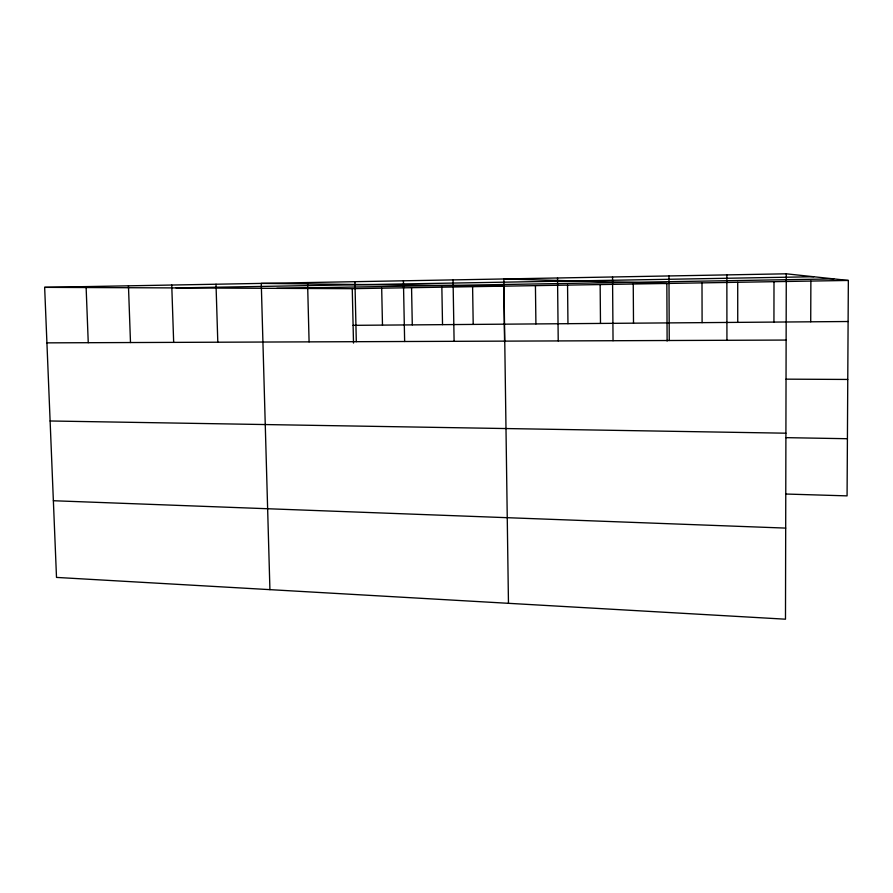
<?xml version="1.0" encoding="UTF-8"?>
<svg xmlns="http://www.w3.org/2000/svg" width="893" height="893" viewBox="0 0 893 893"><rect width="100%" height="100%" fill="white"/><g stroke="black" fill="none" stroke-linecap="round" stroke-linejoin="round"><path stroke-width="1.34" d="M773.941 322.094L773.997 281.675M786.275 273.805L785.483 619.195L56.505 577.414L44.65 287.356L786.275 273.805L848.35 280.447L847.077 495.872L785.807 494.03M810.721 321.804L810.877 281.061M176.111 287.926L813.78 276.741M276.797 288.35L833.839 278.895M44.65 287.356L352.255 288.673L848.35 280.447M353.092 325.342L848.104 321.513M46.916 342.856L786.13 340.066M786.063 379.157L847.77 379.447M50.108 420.983L785.907 433.194M785.929 437.648L847.412 438.72M53.368 500.727L785.695 528.098M86.096 286.597L88.251 342.7M128.458 285.827L130.49 342.544M171.746 285.034L173.666 342.376M216.006 284.231L217.803 342.22M269.92 589.648L261.269 283.394L503.786 286.162L504.567 341.628M307.572 282.556L309.09 341.874M354.945 281.686L356.307 341.695M352.255 288.673L353.505 343.068M381.691 288.182L382.483 325.119M411.561 287.691L412.287 324.885M403.424 280.804L404.641 341.506M453.052 279.889L454.102 341.327M441.856 287.189L442.526 324.65M472.598 286.675L473.201 324.416M508.463 603.322L503.875 278.962L666.848 283.449L667.116 341.037M535.432 285.637L535.912 323.925M567.557 285.101L567.959 323.679M557.533 277.98L558.225 340.925M600.152 284.566L600.487 323.433M612.542 276.975L613.045 340.724M633.249 284.007L633.505 323.177M668.969 275.948L669.259 340.512M701.998 282.869L702.099 322.641M737.718 282.277L737.741 322.373M726.857 274.888L726.935 340.289"/></g></svg>
